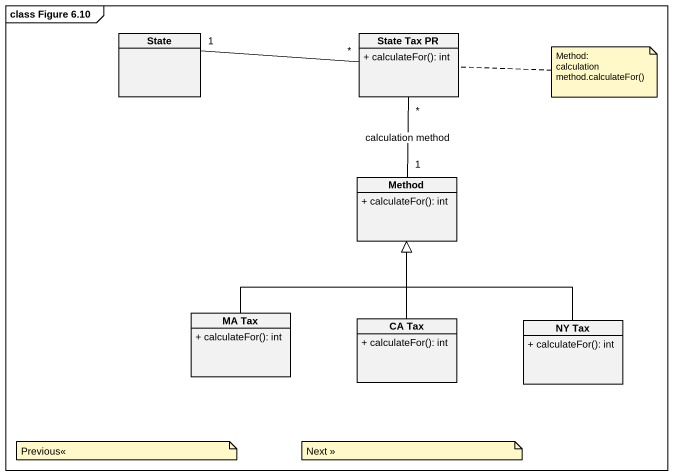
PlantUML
@startuml
mainframe class Figure 6.10
hide circle
hide empty members
skinparam classAttributeIconSize 0
class "State" as State_
class "State Tax PR" as State_Tax_PR {
  + calculateFor(): int
}
class Method {
  + calculateFor(): int
}
class "MA Tax" as MA_Tax {
  + calculateFor(): int
}
class "CA Tax" as CA_Tax {
  + calculateFor(): int
}
class "NY Tax" as NY_Tax {
  + calculateFor(): int
}
State_ "1" -right- "*" State_Tax_PR
Method "1" -up- "*" State_Tax_PR : calculation method
MA_Tax -up-|> Method
CA_Tax -up-|> Method
NY_Tax -up-|> Method
note right of State_Tax_PR
  Method:
  calculation
  method.calculateFor()
end note
note as N2
  Previous<<
end note
note as N3
  Next >>
end note
@enduml
